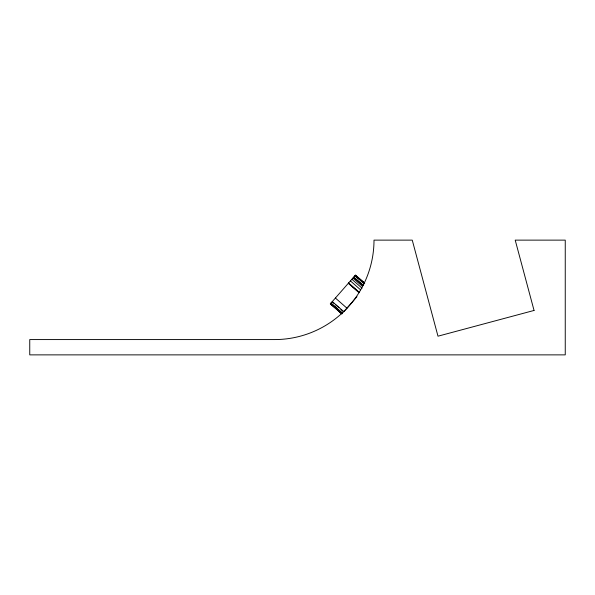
<?xml version="1.0" encoding="UTF-8"?>
<svg xmlns="http://www.w3.org/2000/svg" width="595" height="595" viewBox="0 0 595 595"><rect width="100%" height="100%" fill="white"/><g stroke="black" fill="none" stroke-linecap="round" stroke-linejoin="round"><path stroke-width="0.89" d="M356.963 296.66L343.665 311.825L340.957 309.452M364.318 282.811L355.52 275.098L330.299 303.859L341.805 313.944M355.401 275.232L364.2 282.945M355.312 275.336L364.11 283.049M355.282 275.373L364.72 283.726M355.103 275.574L359.164 279.129M361.195 280.914L363.902 283.287M354.97 275.73L363.768 283.443M353.832 277.025L363.307 285.332M353.608 277.277L363.084 285.585M352.939 278.043L362.407 286.351M351.876 279.256L362.028 288.159M350.418 280.914L360.57 289.817M348.625 282.96L359.454 292.45M348.425 283.19L359.246 292.688M348.335 283.294L358.488 292.19M335.401 298.043L346.9 308.128M332.3 301.583L343.798 311.668M332.159 301.739L334.189 303.517M335.543 304.707L338.927 307.667M331.021 303.034L341.85 312.531M330.85 303.227L342.356 313.32M330.619 303.495L331.973 304.685M333.326 305.867L341.448 312.992M330.575 303.547L341.404 313.037M330.463 303.673L341.984 313.743M330.418 303.725L341.247 313.215M534.05 310.449L437.987 336.19L412.253 240.127L374.002 240.127A99.447 99.447 0 0 1 274.548 339.574L29.75 339.574L29.75 354.873L565.25 354.873L565.25 240.127L515.211 240.127L534.05 310.449"/></g></svg>
